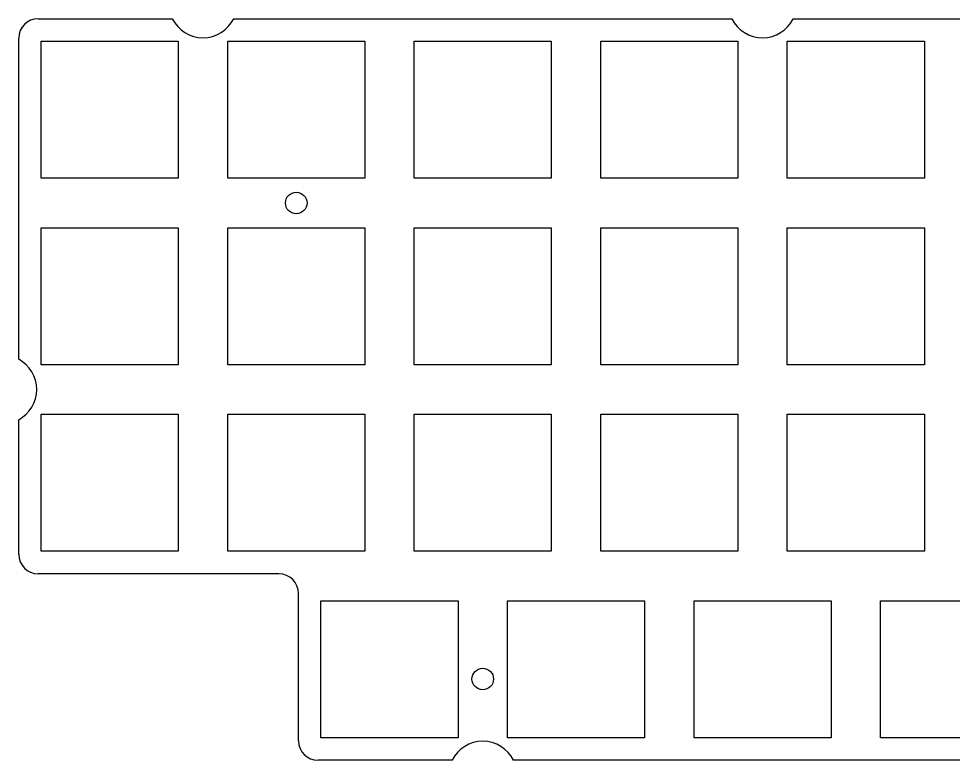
# Model space of a CAD drawing. Header units: millimetres. Extents: x -2674 to 2637, y -1198 to 726.
# Drawn here: x -2674 to -249, y -1198 to 726 of the extents above; entities that cross this region are included whole.
import ezdxf

# ---------------------------------------------------------------- set-up
doc = ezdxf.new("R2010")
doc.units = ezdxf.units.MM
for name, color, linetype in [('Shape072', 7, 'CONTINUOUS'), ('Shape073', 7, 'CONTINUOUS'), ('Shape074', 7, 'CONTINUOUS'), ('Shape075', 7, 'CONTINUOUS'), ('Shape077', 7, 'CONTINUOUS'), ('Shape078', 7, 'CONTINUOUS'), ('Shape079', 7, 'CONTINUOUS'), ('Shape088', 7, 'CONTINUOUS'), ('Shape089', 7, 'CONTINUOUS'), ('Shape090', 7, 'CONTINUOUS'), ('Shape091', 7, 'CONTINUOUS'), ('Shape092', 7, 'CONTINUOUS'), ('Shape093', 7, 'CONTINUOUS'), ('Shape094', 7, 'CONTINUOUS'), ('Shape095', 7, 'CONTINUOUS'), ('Shape096', 7, 'CONTINUOUS'), ('Shape097', 7, 'CONTINUOUS'), ('Shape098', 7, 'CONTINUOUS'), ('Shape099', 7, 'CONTINUOUS'), ('Shape112', 7, 'CONTINUOUS'), ('Shape113', 7, 'CONTINUOUS'), ('Shape114', 7, 'CONTINUOUS'), ('Shape115', 7, 'CONTINUOUS'), ('Shape116', 7, 'CONTINUOUS'), ('Shape117', 7, 'CONTINUOUS'), ('Shape118', 7, 'CONTINUOUS'), ('Shape119', 7, 'CONTINUOUS'), ('Shape120', 7, 'CONTINUOUS'), ('Shape121', 7, 'CONTINUOUS'), ('Shape122', 7, 'CONTINUOUS'), ('Shape123', 7, 'CONTINUOUS'), ('Shape128', 7, 'CONTINUOUS'), ('Shape129', 7, 'CONTINUOUS'), ('Shape130', 7, 'CONTINUOUS'), ('Shape131', 7, 'CONTINUOUS'), ('Shape136', 7, 'CONTINUOUS'), ('Shape137', 7, 'CONTINUOUS'), ('Shape138', 7, 'CONTINUOUS'), ('Shape139', 7, 'CONTINUOUS'), ('Shape168', 7, 'CONTINUOUS'), ('Shape169', 7, 'CONTINUOUS'), ('Shape170', 7, 'CONTINUOUS'), ('Shape171', 7, 'CONTINUOUS'), ('Shape172', 7, 'CONTINUOUS'), ('Shape173', 7, 'CONTINUOUS'), ('Shape174', 7, 'CONTINUOUS'), ('Shape175', 7, 'CONTINUOUS'), ('Shape176', 7, 'CONTINUOUS'), ('Shape177', 7, 'CONTINUOUS'), ('Shape178', 7, 'CONTINUOUS'), ('Shape179', 7, 'CONTINUOUS'), ('Shape180', 7, 'CONTINUOUS'), ('Shape181', 7, 'CONTINUOUS'), ('Shape182', 7, 'CONTINUOUS'), ('Shape183', 7, 'CONTINUOUS'), ('Shape184', 7, 'CONTINUOUS'), ('Shape185', 7, 'CONTINUOUS'), ('Shape186', 7, 'CONTINUOUS'), ('Shape187', 7, 'CONTINUOUS'), ('Shape1960', 7, 'CONTINUOUS'), ('Shape1961', 7, 'CONTINUOUS'), ('Shape1962', 7, 'CONTINUOUS'), ('Shape1963', 7, 'CONTINUOUS'), ('Shape1965', 7, 'CONTINUOUS'), ('Shape1966', 7, 'CONTINUOUS'), ('Shape1967', 7, 'CONTINUOUS'), ('Shape1976', 7, 'CONTINUOUS'), ('Shape1977', 7, 'CONTINUOUS'), ('Shape1978', 7, 'CONTINUOUS'), ('Shape1979', 7, 'CONTINUOUS'), ('Shape1980', 7, 'CONTINUOUS'), ('Shape1981', 7, 'CONTINUOUS'), ('Shape1982', 7, 'CONTINUOUS'), ('Shape1983', 7, 'CONTINUOUS'), ('Shape1984', 7, 'CONTINUOUS'), ('Shape1985', 7, 'CONTINUOUS'), ('Shape1986', 7, 'CONTINUOUS'), ('Shape1987', 7, 'CONTINUOUS'), ('Shape200', 7, 'CONTINUOUS'), ('Shape2000', 7, 'CONTINUOUS'), ('Shape2001', 7, 'CONTINUOUS'), ('Shape2002', 7, 'CONTINUOUS'), ('Shape2003', 7, 'CONTINUOUS'), ('Shape2004', 7, 'CONTINUOUS'), ('Shape2005', 7, 'CONTINUOUS'), ('Shape2006', 7, 'CONTINUOUS'), ('Shape2007', 7, 'CONTINUOUS'), ('Shape2008', 7, 'CONTINUOUS'), ('Shape2009', 7, 'CONTINUOUS'), ('Shape201', 7, 'CONTINUOUS'), ('Shape2010', 7, 'CONTINUOUS'), ('Shape2011', 7, 'CONTINUOUS'), ('Shape2016', 7, 'CONTINUOUS'), ('Shape2017', 7, 'CONTINUOUS'), ('Shape2018', 7, 'CONTINUOUS'), ('Shape2019', 7, 'CONTINUOUS'), ('Shape202', 7, 'CONTINUOUS'), ('Shape2024', 7, 'CONTINUOUS'), ('Shape2025', 7, 'CONTINUOUS'), ('Shape2026', 7, 'CONTINUOUS'), ('Shape2027', 7, 'CONTINUOUS'), ('Shape203', 7, 'CONTINUOUS'), ('Shape204', 7, 'CONTINUOUS'), ('Shape205', 7, 'CONTINUOUS'), ('Shape2056', 7, 'CONTINUOUS'), ('Shape2057', 7, 'CONTINUOUS'), ('Shape2058', 7, 'CONTINUOUS'), ('Shape2059', 7, 'CONTINUOUS'), ('Shape206', 7, 'CONTINUOUS'), ('Shape2060', 7, 'CONTINUOUS'), ('Shape2061', 7, 'CONTINUOUS'), ('Shape2062', 7, 'CONTINUOUS'), ('Shape2063', 7, 'CONTINUOUS'), ('Shape2064', 7, 'CONTINUOUS'), ('Shape2065', 7, 'CONTINUOUS'), ('Shape2066', 7, 'CONTINUOUS'), ('Shape2067', 7, 'CONTINUOUS'), ('Shape2068', 7, 'CONTINUOUS'), ('Shape2069', 7, 'CONTINUOUS'), ('Shape207', 7, 'CONTINUOUS'), ('Shape2070', 7, 'CONTINUOUS'), ('Shape2071', 7, 'CONTINUOUS'), ('Shape2072', 7, 'CONTINUOUS'), ('Shape2073', 7, 'CONTINUOUS'), ('Shape2074', 7, 'CONTINUOUS'), ('Shape2075', 7, 'CONTINUOUS'), ('Shape208', 7, 'CONTINUOUS'), ('Shape2088', 7, 'CONTINUOUS'), ('Shape2089', 7, 'CONTINUOUS'), ('Shape209', 7, 'CONTINUOUS'), ('Shape2090', 7, 'CONTINUOUS'), ('Shape2091', 7, 'CONTINUOUS'), ('Shape2092', 7, 'CONTINUOUS'), ('Shape2093', 7, 'CONTINUOUS'), ('Shape2094', 7, 'CONTINUOUS'), ('Shape2095', 7, 'CONTINUOUS'), ('Shape2096', 7, 'CONTINUOUS'), ('Shape2097', 7, 'CONTINUOUS'), ('Shape2098', 7, 'CONTINUOUS'), ('Shape2099', 7, 'CONTINUOUS'), ('Shape210', 7, 'CONTINUOUS'), ('Shape2100', 7, 'CONTINUOUS'), ('Shape2101', 7, 'CONTINUOUS'), ('Shape2102', 7, 'CONTINUOUS'), ('Shape2103', 7, 'CONTINUOUS'), ('Shape211', 7, 'CONTINUOUS'), ('Shape2118', 7, 'CONTINUOUS'), ('Shape212', 7, 'CONTINUOUS'), ('Shape2120', 7, 'CONTINUOUS'), ('Shape213', 7, 'CONTINUOUS'), ('Shape214', 7, 'CONTINUOUS'), ('Shape215', 7, 'CONTINUOUS'), ('Shape2206', 7, 'CONTINUOUS'), ('Shape2207', 7, 'CONTINUOUS'), ('Shape2208', 7, 'CONTINUOUS'), ('Shape2209', 7, 'CONTINUOUS'), ('Shape2210', 7, 'CONTINUOUS'), ('Shape2211', 7, 'CONTINUOUS'), ('Shape2212', 7, 'CONTINUOUS'), ('Shape2213', 7, 'CONTINUOUS'), ('Shape2214', 7, 'CONTINUOUS'), ('Shape2215', 7, 'CONTINUOUS'), ('Shape2216', 7, 'CONTINUOUS'), ('Shape2217', 7, 'CONTINUOUS'), ('Shape2218', 7, 'CONTINUOUS'), ('Shape2219', 7, 'CONTINUOUS'), ('Shape2220', 7, 'CONTINUOUS'), ('Shape2221', 7, 'CONTINUOUS'), ('Shape2222', 7, 'CONTINUOUS')]:
    doc.layers.add(name, color=color, linetype=linetype)

msp = doc.modelspace()

# ---------------------------------------------------------------- linework, layer by layer
at = {"layer": 'Shape072'}
msp.add_line((-566.395, -1139.4), (-921.995, -1139.4), dxfattribs=at)
at = {"layer": 'Shape073'}
msp.add_line((-921.995, -1139.4), (-921.995, -783.797), dxfattribs=at)
at = {"layer": 'Shape074'}
msp.add_line((-921.995, -783.797), (-566.395, -783.797), dxfattribs=at)
at = {"layer": 'Shape075'}
msp.add_line((-566.395, -783.797), (-566.395, -1139.4), dxfattribs=at)
at = {"layer": 'Shape077'}
msp.add_line((-82.525, -1139.4), (-438.125, -1139.4), dxfattribs=at)
at = {"layer": 'Shape078'}
msp.add_line((-438.125, -1139.4), (-438.125, -783.797), dxfattribs=at)
at = {"layer": 'Shape079'}
msp.add_line((-438.125, -783.797), (-82.525, -783.797), dxfattribs=at)
at = {"layer": 'Shape088'}
msp.add_line((-1534.14, -1139.4), (-1889.74, -1139.4), dxfattribs=at)
at = {"layer": 'Shape089'}
msp.add_line((-1889.74, -1139.4), (-1889.74, -783.797), dxfattribs=at)
at = {"layer": 'Shape090'}
msp.add_line((-1889.74, -783.797), (-1534.14, -783.797), dxfattribs=at)
at = {"layer": 'Shape091'}
msp.add_line((-1534.14, -783.797), (-1534.14, -1139.4), dxfattribs=at)
at = {"layer": 'Shape092'}
msp.add_line((-1776.07, -655.527), (-2131.67, -655.527), dxfattribs=at)
at = {"layer": 'Shape093'}
msp.add_line((-2131.67, -655.527), (-2131.67, -299.927), dxfattribs=at)
at = {"layer": 'Shape094'}
msp.add_line((-2131.67, -299.927), (-1776.07, -299.927), dxfattribs=at)
at = {"layer": 'Shape095'}
msp.add_line((-1776.07, -299.927), (-1776.07, -655.527), dxfattribs=at)
at = {"layer": 'Shape096'}
msp.add_line((-1050.27, -1139.4), (-1405.87, -1139.4), dxfattribs=at)
at = {"layer": 'Shape097'}
msp.add_line((-1405.87, -1139.4), (-1405.87, -783.797), dxfattribs=at)
at = {"layer": 'Shape098'}
msp.add_line((-1405.87, -783.797), (-1050.27, -783.797), dxfattribs=at)
at = {"layer": 'Shape099'}
msp.add_line((-1050.27, -783.797), (-1050.27, -1139.4), dxfattribs=at)
at = {"layer": 'Shape112'}
msp.add_line((-2259.94, 312.213), (-2615.54, 312.213), dxfattribs=at)
at = {"layer": 'Shape113'}
msp.add_line((-2615.54, 312.213), (-2615.54, 667.813), dxfattribs=at)
at = {"layer": 'Shape114'}
msp.add_line((-2615.54, 667.813), (-2259.94, 667.813), dxfattribs=at)
at = {"layer": 'Shape115'}
msp.add_line((-2259.94, 667.813), (-2259.94, 312.213), dxfattribs=at)
at = {"layer": 'Shape116'}
msp.add_line((-1292.2, 667.813), (-1292.2, 312.213), dxfattribs=at)
at = {"layer": 'Shape117'}
msp.add_line((-1292.2, 312.213), (-1647.8, 312.213), dxfattribs=at)
at = {"layer": 'Shape118'}
msp.add_line((-1647.8, 312.213), (-1647.8, 667.813), dxfattribs=at)
at = {"layer": 'Shape119'}
msp.add_line((-1647.8, 667.813), (-1292.2, 667.813), dxfattribs=at)
at = {"layer": 'Shape120'}
msp.add_line((-1776.07, 667.813), (-1776.07, 312.213), dxfattribs=at)
at = {"layer": 'Shape121'}
msp.add_line((-1776.07, 312.213), (-2131.67, 312.213), dxfattribs=at)
at = {"layer": 'Shape122'}
msp.add_line((-2131.67, 312.213), (-2131.67, 667.813), dxfattribs=at)
at = {"layer": 'Shape123'}
msp.add_line((-2131.67, 667.813), (-1776.07, 667.813), dxfattribs=at)
at = {"layer": 'Shape128'}
msp.add_line((-680.06, 667.813), (-324.46, 667.813), dxfattribs=at)
at = {"layer": 'Shape129'}
msp.add_line((-324.46, 667.813), (-324.46, 312.213), dxfattribs=at)
at = {"layer": 'Shape130'}
msp.add_line((-324.46, 312.213), (-680.06, 312.213), dxfattribs=at)
at = {"layer": 'Shape131'}
msp.add_line((-680.06, 312.213), (-680.06, 667.813), dxfattribs=at)
at = {"layer": 'Shape136'}
msp.add_line((-1163.93, 667.813), (-808.33, 667.813), dxfattribs=at)
at = {"layer": 'Shape137'}
msp.add_line((-808.33, 667.813), (-808.33, 312.213), dxfattribs=at)
at = {"layer": 'Shape138'}
msp.add_line((-808.33, 312.213), (-1163.93, 312.213), dxfattribs=at)
at = {"layer": 'Shape139'}
msp.add_line((-1163.93, 312.213), (-1163.93, 667.813), dxfattribs=at)
at = {"layer": 'Shape168'}
msp.add_line((-680.06, -171.657), (-680.06, 183.943), dxfattribs=at)
at = {"layer": 'Shape169'}
msp.add_line((-680.06, 183.943), (-324.46, 183.943), dxfattribs=at)
at = {"layer": 'Shape170'}
msp.add_line((-324.46, 183.943), (-324.46, -171.657), dxfattribs=at)
at = {"layer": 'Shape171'}
msp.add_line((-324.46, -171.657), (-680.06, -171.657), dxfattribs=at)
at = {"layer": 'Shape172'}
msp.add_line((-1647.8, -171.657), (-1647.8, 183.943), dxfattribs=at)
at = {"layer": 'Shape173'}
msp.add_line((-1647.8, 183.943), (-1292.2, 183.943), dxfattribs=at)
at = {"layer": 'Shape174'}
msp.add_line((-1292.2, 183.943), (-1292.2, -171.657), dxfattribs=at)
at = {"layer": 'Shape175'}
msp.add_line((-1292.2, -171.657), (-1647.8, -171.657), dxfattribs=at)
at = {"layer": 'Shape176'}
msp.add_line((-2615.54, -171.657), (-2615.54, 183.943), dxfattribs=at)
at = {"layer": 'Shape177'}
msp.add_line((-2615.54, 183.943), (-2259.94, 183.943), dxfattribs=at)
at = {"layer": 'Shape178'}
msp.add_line((-2259.94, 183.943), (-2259.94, -171.657), dxfattribs=at)
at = {"layer": 'Shape179'}
msp.add_line((-2259.94, -171.657), (-2615.54, -171.657), dxfattribs=at)
at = {"layer": 'Shape180'}
msp.add_line((-2131.67, -171.657), (-2131.67, 183.943), dxfattribs=at)
at = {"layer": 'Shape181'}
msp.add_line((-2131.67, 183.943), (-1776.07, 183.943), dxfattribs=at)
at = {"layer": 'Shape182'}
msp.add_line((-1776.07, 183.943), (-1776.07, -171.657), dxfattribs=at)
at = {"layer": 'Shape183'}
msp.add_line((-1776.07, -171.657), (-2131.67, -171.657), dxfattribs=at)
at = {"layer": 'Shape184'}
msp.add_line((-1163.93, -171.657), (-1163.93, 183.943), dxfattribs=at)
at = {"layer": 'Shape185'}
msp.add_line((-1163.93, 183.943), (-808.33, 183.943), dxfattribs=at)
at = {"layer": 'Shape186'}
msp.add_line((-808.33, 183.943), (-808.33, -171.657), dxfattribs=at)
at = {"layer": 'Shape187'}
msp.add_line((-808.33, -171.657), (-1163.93, -171.657), dxfattribs=at)
at = {"layer": 'Shape1960'}
msp.add_line((-566.395, -1139.4), (-921.995, -1139.4), dxfattribs=at)
at = {"layer": 'Shape1961'}
msp.add_line((-921.995, -1139.4), (-921.995, -783.797), dxfattribs=at)
at = {"layer": 'Shape1962'}
msp.add_line((-921.995, -783.797), (-566.395, -783.797), dxfattribs=at)
at = {"layer": 'Shape1963'}
msp.add_line((-566.395, -783.797), (-566.395, -1139.4), dxfattribs=at)
at = {"layer": 'Shape1965'}
msp.add_line((-82.525, -1139.4), (-438.125, -1139.4), dxfattribs=at)
at = {"layer": 'Shape1966'}
msp.add_line((-438.125, -1139.4), (-438.125, -783.797), dxfattribs=at)
at = {"layer": 'Shape1967'}
msp.add_line((-438.125, -783.797), (-82.525, -783.797), dxfattribs=at)
at = {"layer": 'Shape1976'}
msp.add_line((-1534.14, -1139.4), (-1889.74, -1139.4), dxfattribs=at)
at = {"layer": 'Shape1977'}
msp.add_line((-1889.74, -1139.4), (-1889.74, -783.797), dxfattribs=at)
at = {"layer": 'Shape1978'}
msp.add_line((-1889.74, -783.797), (-1534.14, -783.797), dxfattribs=at)
at = {"layer": 'Shape1979'}
msp.add_line((-1534.14, -783.797), (-1534.14, -1139.4), dxfattribs=at)
at = {"layer": 'Shape1980'}
msp.add_line((-1776.07, -655.527), (-2131.67, -655.527), dxfattribs=at)
at = {"layer": 'Shape1981'}
msp.add_line((-2131.67, -655.527), (-2131.67, -299.927), dxfattribs=at)
at = {"layer": 'Shape1982'}
msp.add_line((-2131.67, -299.927), (-1776.07, -299.927), dxfattribs=at)
at = {"layer": 'Shape1983'}
msp.add_line((-1776.07, -299.927), (-1776.07, -655.527), dxfattribs=at)
at = {"layer": 'Shape1984'}
msp.add_line((-1050.27, -1139.4), (-1405.87, -1139.4), dxfattribs=at)
at = {"layer": 'Shape1985'}
msp.add_line((-1405.87, -1139.4), (-1405.87, -783.797), dxfattribs=at)
at = {"layer": 'Shape1986'}
msp.add_line((-1405.87, -783.797), (-1050.27, -783.797), dxfattribs=at)
at = {"layer": 'Shape1987'}
msp.add_line((-1050.27, -783.797), (-1050.27, -1139.4), dxfattribs=at)
at = {"layer": 'Shape200'}
msp.add_line((-2615.54, -655.527), (-2615.54, -299.927), dxfattribs=at)
at = {"layer": 'Shape2000'}
msp.add_line((-2259.94, 312.213), (-2615.54, 312.213), dxfattribs=at)
at = {"layer": 'Shape2001'}
msp.add_line((-2615.54, 312.213), (-2615.54, 667.813), dxfattribs=at)
at = {"layer": 'Shape2002'}
msp.add_line((-2615.54, 667.813), (-2259.94, 667.813), dxfattribs=at)
at = {"layer": 'Shape2003'}
msp.add_line((-2259.94, 667.813), (-2259.94, 312.213), dxfattribs=at)
at = {"layer": 'Shape2004'}
msp.add_line((-1292.2, 667.813), (-1292.2, 312.213), dxfattribs=at)
at = {"layer": 'Shape2005'}
msp.add_line((-1292.2, 312.213), (-1647.8, 312.213), dxfattribs=at)
at = {"layer": 'Shape2006'}
msp.add_line((-1647.8, 312.213), (-1647.8, 667.813), dxfattribs=at)
at = {"layer": 'Shape2007'}
msp.add_line((-1647.8, 667.813), (-1292.2, 667.813), dxfattribs=at)
at = {"layer": 'Shape2008'}
msp.add_line((-1776.07, 667.813), (-1776.07, 312.213), dxfattribs=at)
at = {"layer": 'Shape2009'}
msp.add_line((-1776.07, 312.213), (-2131.67, 312.213), dxfattribs=at)
at = {"layer": 'Shape201'}
msp.add_line((-2615.54, -299.927), (-2259.94, -299.927), dxfattribs=at)
at = {"layer": 'Shape2010'}
msp.add_line((-2131.67, 312.213), (-2131.67, 667.813), dxfattribs=at)
at = {"layer": 'Shape2011'}
msp.add_line((-2131.67, 667.813), (-1776.07, 667.813), dxfattribs=at)
at = {"layer": 'Shape2016'}
msp.add_line((-680.06, 667.813), (-324.46, 667.813), dxfattribs=at)
at = {"layer": 'Shape2017'}
msp.add_line((-324.46, 667.813), (-324.46, 312.213), dxfattribs=at)
at = {"layer": 'Shape2018'}
msp.add_line((-324.46, 312.213), (-680.06, 312.213), dxfattribs=at)
at = {"layer": 'Shape2019'}
msp.add_line((-680.06, 312.213), (-680.06, 667.813), dxfattribs=at)
at = {"layer": 'Shape202'}
msp.add_line((-2259.94, -299.927), (-2259.94, -655.527), dxfattribs=at)
at = {"layer": 'Shape2024'}
msp.add_line((-1163.93, 667.813), (-808.33, 667.813), dxfattribs=at)
at = {"layer": 'Shape2025'}
msp.add_line((-808.33, 667.813), (-808.33, 312.213), dxfattribs=at)
at = {"layer": 'Shape2026'}
msp.add_line((-808.33, 312.213), (-1163.93, 312.213), dxfattribs=at)
at = {"layer": 'Shape2027'}
msp.add_line((-1163.93, 312.213), (-1163.93, 667.813), dxfattribs=at)
at = {"layer": 'Shape203'}
msp.add_line((-2259.94, -655.527), (-2615.54, -655.527), dxfattribs=at)
at = {"layer": 'Shape204'}
msp.add_line((-1292.2, -655.527), (-1647.8, -655.527), dxfattribs=at)
at = {"layer": 'Shape205'}
msp.add_line((-1647.8, -655.527), (-1647.8, -299.927), dxfattribs=at)
at = {"layer": 'Shape2056'}
msp.add_line((-680.06, -171.657), (-680.06, 183.943), dxfattribs=at)
at = {"layer": 'Shape2057'}
msp.add_line((-680.06, 183.943), (-324.46, 183.943), dxfattribs=at)
at = {"layer": 'Shape2058'}
msp.add_line((-324.46, 183.943), (-324.46, -171.657), dxfattribs=at)
at = {"layer": 'Shape2059'}
msp.add_line((-324.46, -171.657), (-680.06, -171.657), dxfattribs=at)
at = {"layer": 'Shape206'}
msp.add_line((-1647.8, -299.927), (-1292.2, -299.927), dxfattribs=at)
at = {"layer": 'Shape2060'}
msp.add_line((-1647.8, -171.657), (-1647.8, 183.943), dxfattribs=at)
at = {"layer": 'Shape2061'}
msp.add_line((-1647.8, 183.943), (-1292.2, 183.943), dxfattribs=at)
at = {"layer": 'Shape2062'}
msp.add_line((-1292.2, 183.943), (-1292.2, -171.657), dxfattribs=at)
at = {"layer": 'Shape2063'}
msp.add_line((-1292.2, -171.657), (-1647.8, -171.657), dxfattribs=at)
at = {"layer": 'Shape2064'}
msp.add_line((-2615.54, -171.657), (-2615.54, 183.943), dxfattribs=at)
at = {"layer": 'Shape2065'}
msp.add_line((-2615.54, 183.943), (-2259.94, 183.943), dxfattribs=at)
at = {"layer": 'Shape2066'}
msp.add_line((-2259.94, 183.943), (-2259.94, -171.657), dxfattribs=at)
at = {"layer": 'Shape2067'}
msp.add_line((-2259.94, -171.657), (-2615.54, -171.657), dxfattribs=at)
at = {"layer": 'Shape2068'}
msp.add_line((-2131.67, -171.657), (-2131.67, 183.943), dxfattribs=at)
at = {"layer": 'Shape2069'}
msp.add_line((-2131.67, 183.943), (-1776.07, 183.943), dxfattribs=at)
at = {"layer": 'Shape207'}
msp.add_line((-1292.2, -299.927), (-1292.2, -655.527), dxfattribs=at)
at = {"layer": 'Shape2070'}
msp.add_line((-1776.07, 183.943), (-1776.07, -171.657), dxfattribs=at)
at = {"layer": 'Shape2071'}
msp.add_line((-1776.07, -171.657), (-2131.67, -171.657), dxfattribs=at)
at = {"layer": 'Shape2072'}
msp.add_line((-1163.93, -171.657), (-1163.93, 183.943), dxfattribs=at)
at = {"layer": 'Shape2073'}
msp.add_line((-1163.93, 183.943), (-808.33, 183.943), dxfattribs=at)
at = {"layer": 'Shape2074'}
msp.add_line((-808.33, 183.943), (-808.33, -171.657), dxfattribs=at)
at = {"layer": 'Shape2075'}
msp.add_line((-808.33, -171.657), (-1163.93, -171.657), dxfattribs=at)
at = {"layer": 'Shape208'}
msp.add_line((-808.33, -655.527), (-1163.93, -655.527), dxfattribs=at)
at = {"layer": 'Shape2088'}
msp.add_line((-2615.54, -655.527), (-2615.54, -299.927), dxfattribs=at)
at = {"layer": 'Shape2089'}
msp.add_line((-2615.54, -299.927), (-2259.94, -299.927), dxfattribs=at)
at = {"layer": 'Shape209'}
msp.add_line((-1163.93, -655.527), (-1163.93, -299.927), dxfattribs=at)
at = {"layer": 'Shape2090'}
msp.add_line((-2259.94, -299.927), (-2259.94, -655.527), dxfattribs=at)
at = {"layer": 'Shape2091'}
msp.add_line((-2259.94, -655.527), (-2615.54, -655.527), dxfattribs=at)
at = {"layer": 'Shape2092'}
msp.add_line((-1292.2, -655.527), (-1647.8, -655.527), dxfattribs=at)
at = {"layer": 'Shape2093'}
msp.add_line((-1647.8, -655.527), (-1647.8, -299.927), dxfattribs=at)
at = {"layer": 'Shape2094'}
msp.add_line((-1647.8, -299.927), (-1292.2, -299.927), dxfattribs=at)
at = {"layer": 'Shape2095'}
msp.add_line((-1292.2, -299.927), (-1292.2, -655.527), dxfattribs=at)
at = {"layer": 'Shape2096'}
msp.add_line((-808.33, -655.527), (-1163.93, -655.527), dxfattribs=at)
at = {"layer": 'Shape2097'}
msp.add_line((-1163.93, -655.527), (-1163.93, -299.927), dxfattribs=at)
at = {"layer": 'Shape2098'}
msp.add_line((-1163.93, -299.927), (-808.33, -299.927), dxfattribs=at)
at = {"layer": 'Shape2099'}
msp.add_line((-808.33, -299.927), (-808.33, -655.527), dxfattribs=at)
at = {"layer": 'Shape210'}
msp.add_line((-1163.93, -299.927), (-808.33, -299.927), dxfattribs=at)
at = {"layer": 'Shape2100'}
msp.add_line((-680.06, -655.527), (-680.06, -299.927), dxfattribs=at)
at = {"layer": 'Shape2101'}
msp.add_line((-680.06, -299.927), (-324.46, -299.927), dxfattribs=at)
at = {"layer": 'Shape2102'}
msp.add_line((-324.46, -299.927), (-324.46, -655.527), dxfattribs=at)
at = {"layer": 'Shape2103'}
msp.add_line((-324.46, -655.527), (-680.06, -655.527), dxfattribs=at)
at = {"layer": 'Shape211'}
msp.add_line((-808.33, -299.927), (-808.33, -655.527), dxfattribs=at)
at = {"layer": 'Shape2118'}
msp.add_circle((-1470.02, -986.979), 27.94, dxfattribs=at)
at = {"layer": 'Shape212'}
msp.add_line((-680.06, -655.527), (-680.06, -299.927), dxfattribs=at)
at = {"layer": 'Shape2120'}
msp.add_circle((-1953.89, 248.096), 27.94, dxfattribs=at)
at = {"layer": 'Shape213'}
msp.add_line((-680.06, -299.927), (-324.46, -299.927), dxfattribs=at)
at = {"layer": 'Shape214'}
msp.add_line((-324.46, -299.927), (-324.46, -655.527), dxfattribs=at)
at = {"layer": 'Shape215'}
msp.add_line((-324.46, -655.527), (-680.06, -655.527), dxfattribs=at)
at = {"layer": 'Shape2206'}
msp.add_line((1353.56, -1197.82), (-1390.34, -1197.82), dxfattribs=at)
at = {"layer": 'Shape2207'}
msp.add_arc((-1470, -1237.27), 88.9, 26.3477, 153.652, dxfattribs=at)
at = {"layer": 'Shape2208'}
msp.add_line((-1549.66, -1197.82), (-1897.36, -1197.82), dxfattribs=at)
at = {"layer": 'Shape2209'}
msp.add_arc((-1897.36, -1147.02), 50.8, 180, -90, dxfattribs=at)
at = {"layer": 'Shape2210'}
msp.add_line((-1948.16, -1147.02), (-1948.16, -764.747), dxfattribs=at)
at = {"layer": 'Shape2211'}
msp.add_arc((-1998.96, -764.747), 50.8, 0, 90, dxfattribs=at)
at = {"layer": 'Shape2212'}
msp.add_line((-1998.96, -713.947), (-2623.16, -713.947), dxfattribs=at)
at = {"layer": 'Shape2213'}
msp.add_arc((-2623.16, -663.147), 50.8, 180, -90, dxfattribs=at)
at = {"layer": 'Shape2214'}
msp.add_line((-2673.96, -663.147), (-2673.96, -314.108), dxfattribs=at)
at = {"layer": 'Shape2215'}
msp.add_arc((-2716.03, -235.792), 88.9, -61.7563, 61.7563, dxfattribs=at)
at = {"layer": 'Shape2216'}
msp.add_line((-2673.96, -157.476), (-2673.96, 675.433), dxfattribs=at)
at = {"layer": 'Shape2217'}
msp.add_arc((-2623.16, 675.433), 50.8, 90, 180, dxfattribs=at)
at = {"layer": 'Shape2218'}
msp.add_line((-2623.16, 726.233), (-2275.47, 726.233), dxfattribs=at)
at = {"layer": 'Shape2219'}
msp.add_arc((-2195.81, 765.688), 88.9, -153.652, -26.3477, dxfattribs=at)
at = {"layer": 'Shape2220'}
msp.add_line((-2116.14, 726.233), (-823.86, 726.233), dxfattribs=at)
at = {"layer": 'Shape2221'}
msp.add_arc((-744.195, 765.688), 88.9, -153.652, -26.3477, dxfattribs=at)
at = {"layer": 'Shape2222'}
msp.add_line((-664.53, 726.233), (627.75, 726.233), dxfattribs=at)

doc.saveas('drawing.dxf')
